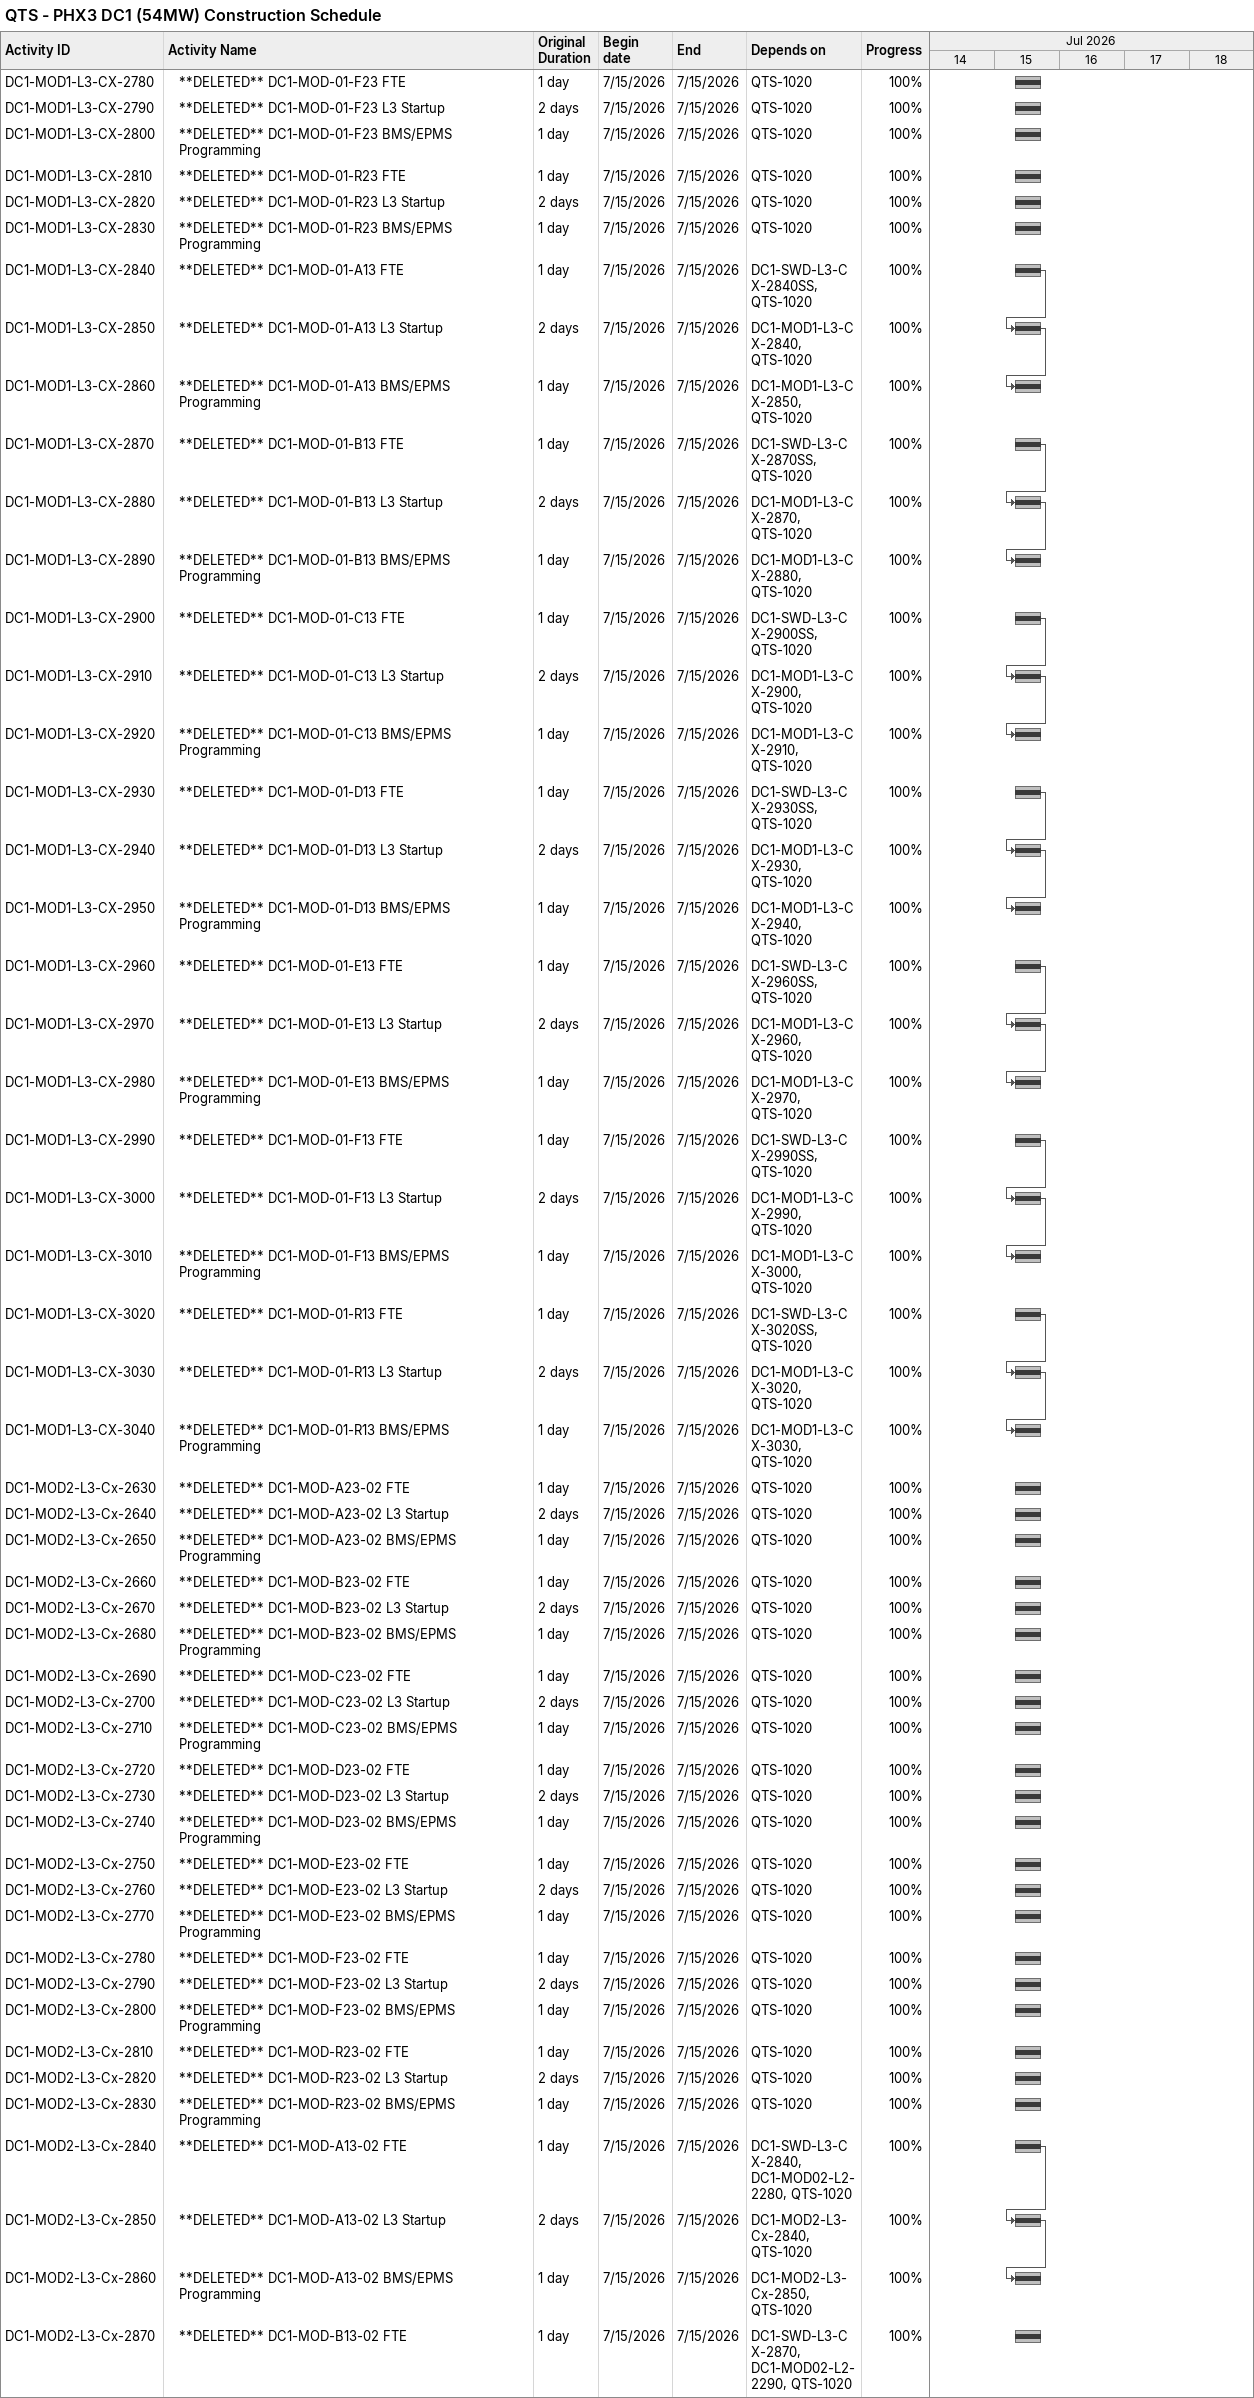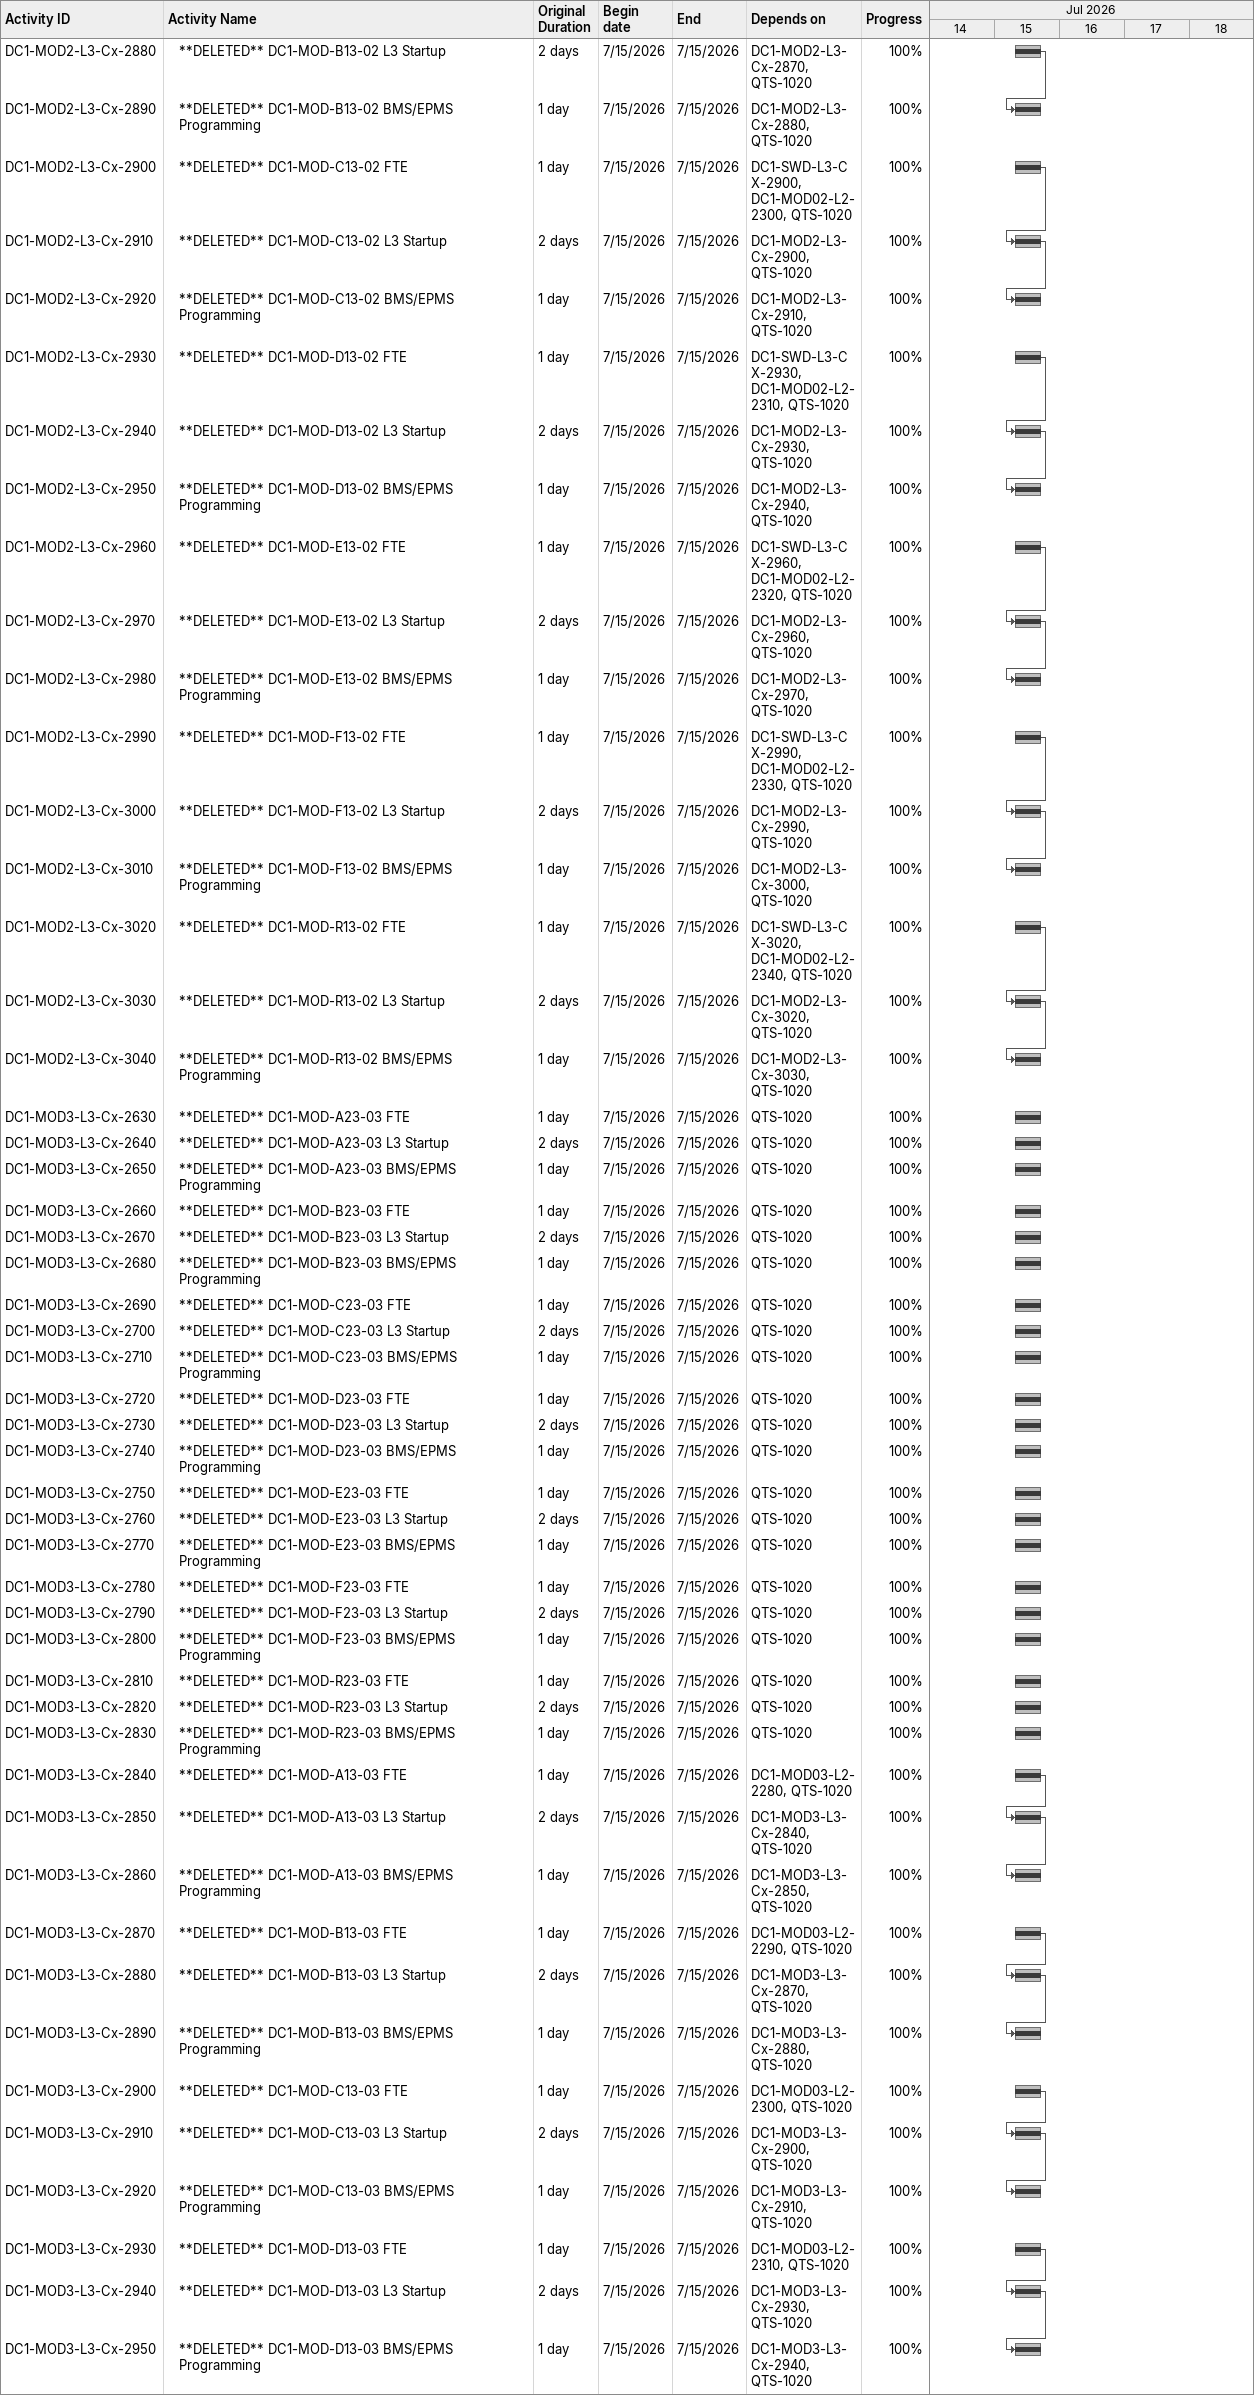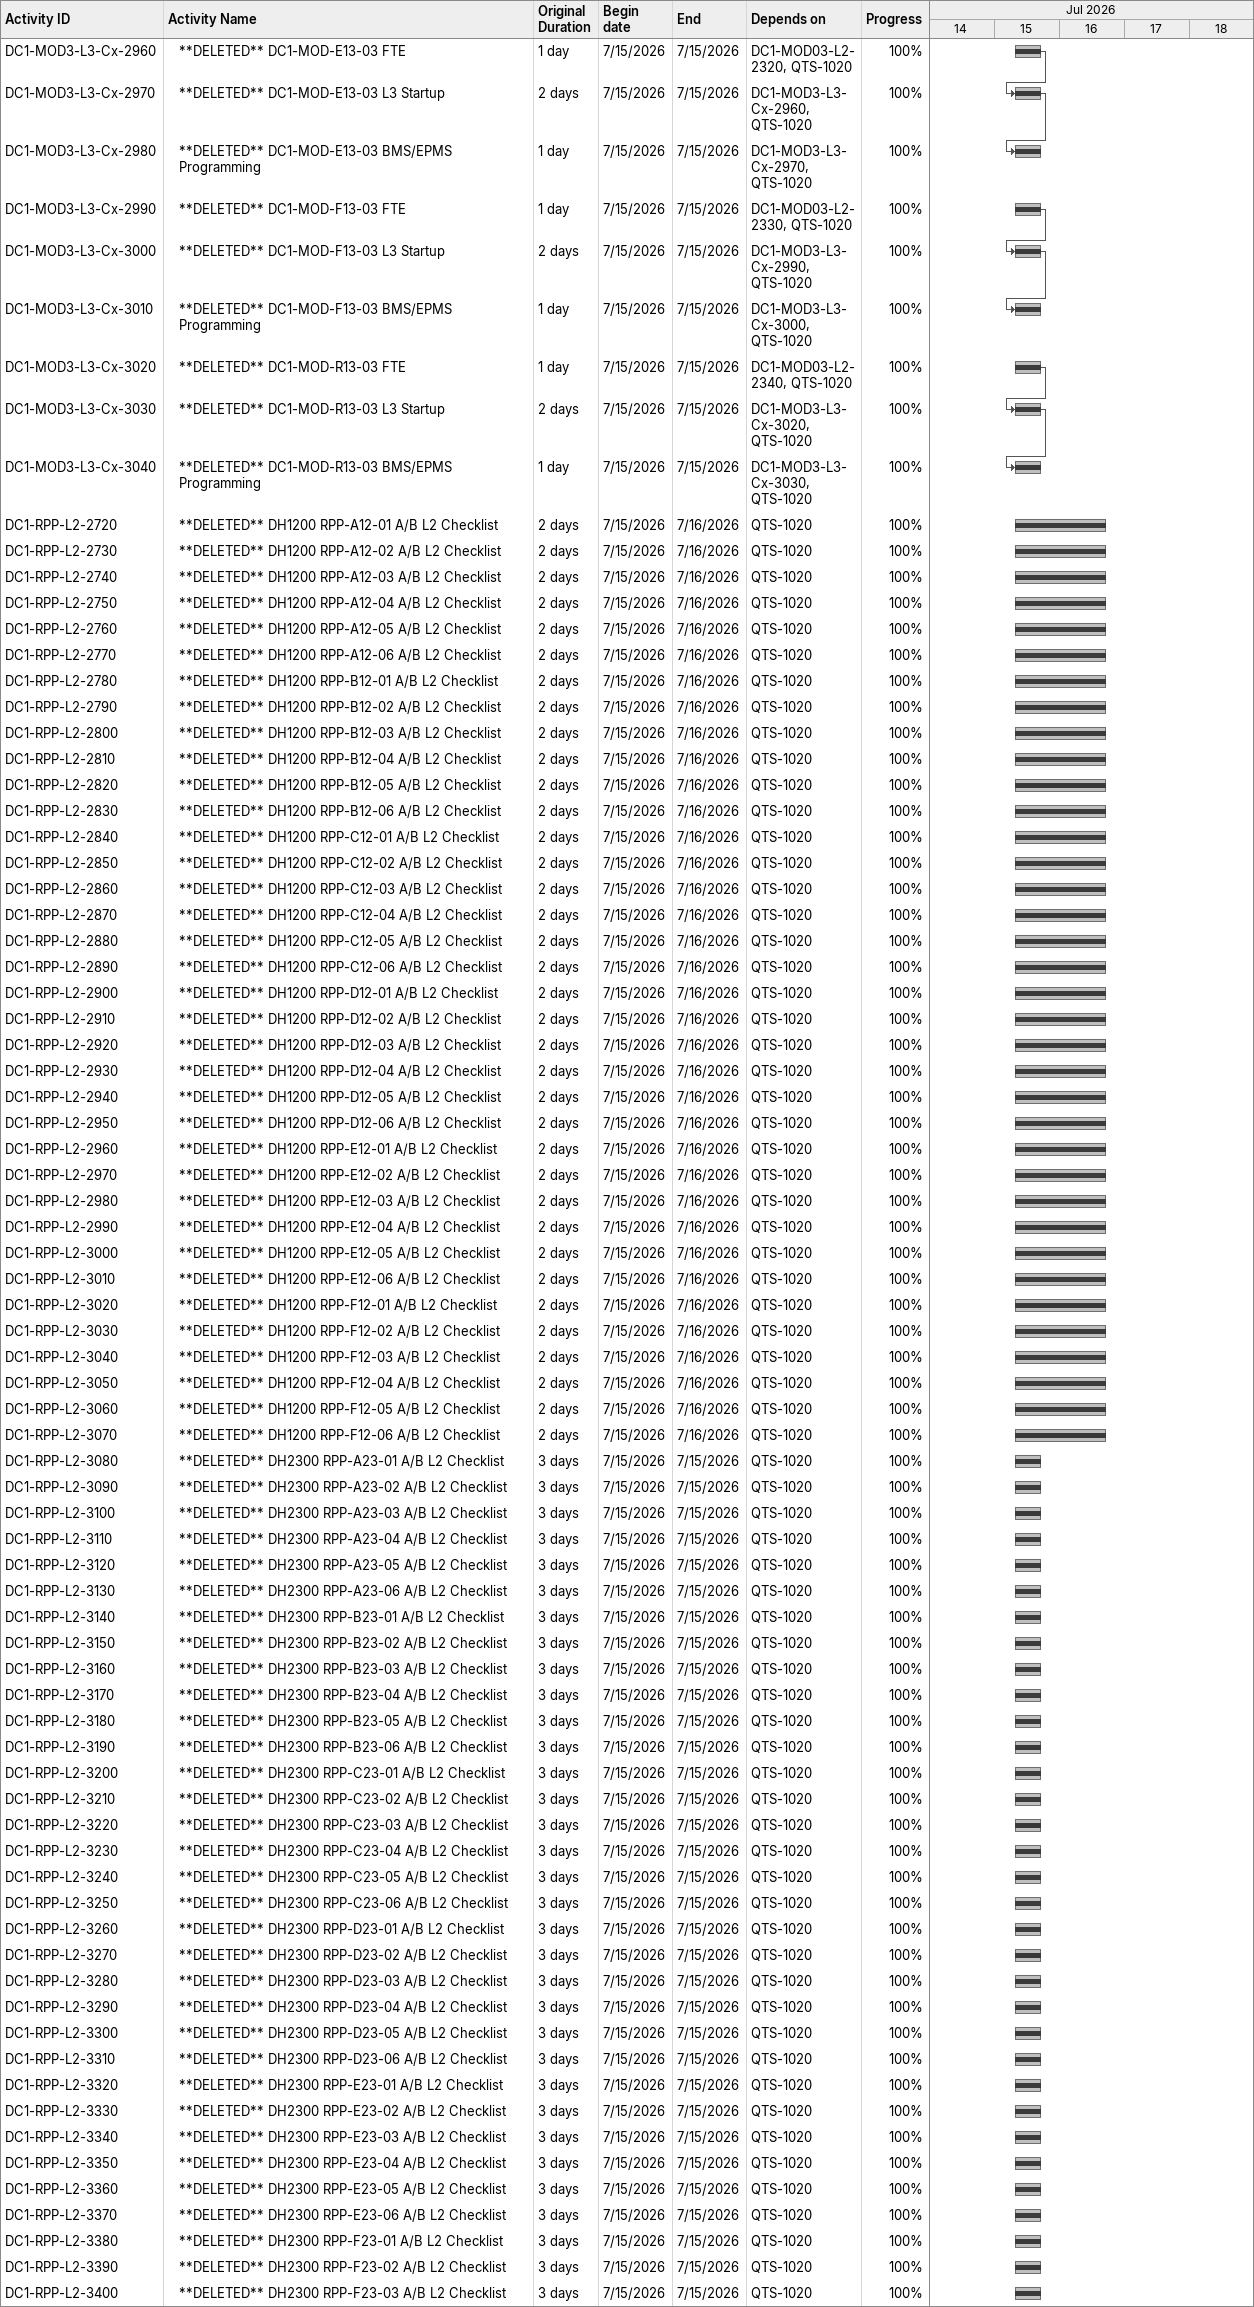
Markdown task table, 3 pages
QTS - PHX3 DC1 (54MW) Construction Schedule

| ID | Level | Task | Original duration | Start | Finish | Predecessors | % complete |
|---|---|---|---|---|---|---|---|
| DC1-MOD1-L3-CX-2780 | 2 | **DELETED** DC1-MOD-01-F23 FTE | 1d | 2026-07-15 | 2026-07-15 | QTS-1020 | 100 |
| DC1-MOD1-L3-CX-2790 | 2 | **DELETED** DC1-MOD-01-F23 L3 Startup | 2d | 2026-07-15 | 2026-07-15 | QTS-1020 | 100 |
| DC1-MOD1-L3-CX-2800 | 2 | **DELETED** DC1-MOD-01-F23 BMS/EPMS Programming | 1d | 2026-07-15 | 2026-07-15 | QTS-1020 | 100 |
| DC1-MOD1-L3-CX-2810 | 2 | **DELETED** DC1-MOD-01-R23 FTE | 1d | 2026-07-15 | 2026-07-15 | QTS-1020 | 100 |
| DC1-MOD1-L3-CX-2820 | 2 | **DELETED** DC1-MOD-01-R23 L3 Startup | 2d | 2026-07-15 | 2026-07-15 | QTS-1020 | 100 |
| DC1-MOD1-L3-CX-2830 | 2 | **DELETED** DC1-MOD-01-R23 BMS/EPMS Programming | 1d | 2026-07-15 | 2026-07-15 | QTS-1020 | 100 |
| DC1-MOD1-L3-CX-2840 | 2 | **DELETED** DC1-MOD-01-A13 FTE | 1d | 2026-07-15 | 2026-07-15 | DC1-SWD-L3-CX-2840SS, QTS-1020 | 100 |
| DC1-MOD1-L3-CX-2850 | 2 | **DELETED** DC1-MOD-01-A13 L3 Startup | 2d | 2026-07-15 | 2026-07-15 | DC1-MOD1-L3-CX-2840, QTS-1020 | 100 |
| DC1-MOD1-L3-CX-2860 | 2 | **DELETED** DC1-MOD-01-A13 BMS/EPMS Programming | 1d | 2026-07-15 | 2026-07-15 | DC1-MOD1-L3-CX-2850, QTS-1020 | 100 |
| DC1-MOD1-L3-CX-2870 | 2 | **DELETED** DC1-MOD-01-B13 FTE | 1d | 2026-07-15 | 2026-07-15 | DC1-SWD-L3-CX-2870SS, QTS-1020 | 100 |
| DC1-MOD1-L3-CX-2880 | 2 | **DELETED** DC1-MOD-01-B13 L3 Startup | 2d | 2026-07-15 | 2026-07-15 | DC1-MOD1-L3-CX-2870, QTS-1020 | 100 |
| DC1-MOD1-L3-CX-2890 | 2 | **DELETED** DC1-MOD-01-B13 BMS/EPMS Programming | 1d | 2026-07-15 | 2026-07-15 | DC1-MOD1-L3-CX-2880, QTS-1020 | 100 |
| DC1-MOD1-L3-CX-2900 | 2 | **DELETED** DC1-MOD-01-C13 FTE | 1d | 2026-07-15 | 2026-07-15 | DC1-SWD-L3-CX-2900SS, QTS-1020 | 100 |
| DC1-MOD1-L3-CX-2910 | 2 | **DELETED** DC1-MOD-01-C13 L3 Startup | 2d | 2026-07-15 | 2026-07-15 | DC1-MOD1-L3-CX-2900, QTS-1020 | 100 |
| DC1-MOD1-L3-CX-2920 | 2 | **DELETED** DC1-MOD-01-C13 BMS/EPMS Programming | 1d | 2026-07-15 | 2026-07-15 | DC1-MOD1-L3-CX-2910, QTS-1020 | 100 |
| DC1-MOD1-L3-CX-2930 | 2 | **DELETED** DC1-MOD-01-D13 FTE | 1d | 2026-07-15 | 2026-07-15 | DC1-SWD-L3-CX-2930SS, QTS-1020 | 100 |
| DC1-MOD1-L3-CX-2940 | 2 | **DELETED** DC1-MOD-01-D13 L3 Startup | 2d | 2026-07-15 | 2026-07-15 | DC1-MOD1-L3-CX-2930, QTS-1020 | 100 |
| DC1-MOD1-L3-CX-2950 | 2 | **DELETED** DC1-MOD-01-D13 BMS/EPMS Programming | 1d | 2026-07-15 | 2026-07-15 | DC1-MOD1-L3-CX-2940, QTS-1020 | 100 |
| DC1-MOD1-L3-CX-2960 | 2 | **DELETED** DC1-MOD-01-E13 FTE | 1d | 2026-07-15 | 2026-07-15 | DC1-SWD-L3-CX-2960SS, QTS-1020 | 100 |
| DC1-MOD1-L3-CX-2970 | 2 | **DELETED** DC1-MOD-01-E13 L3 Startup | 2d | 2026-07-15 | 2026-07-15 | DC1-MOD1-L3-CX-2960, QTS-1020 | 100 |
| DC1-MOD1-L3-CX-2980 | 2 | **DELETED** DC1-MOD-01-E13 BMS/EPMS Programming | 1d | 2026-07-15 | 2026-07-15 | DC1-MOD1-L3-CX-2970, QTS-1020 | 100 |
| DC1-MOD1-L3-CX-2990 | 2 | **DELETED** DC1-MOD-01-F13 FTE | 1d | 2026-07-15 | 2026-07-15 | DC1-SWD-L3-CX-2990SS, QTS-1020 | 100 |
| DC1-MOD1-L3-CX-3000 | 2 | **DELETED** DC1-MOD-01-F13 L3 Startup | 2d | 2026-07-15 | 2026-07-15 | DC1-MOD1-L3-CX-2990, QTS-1020 | 100 |
| DC1-MOD1-L3-CX-3010 | 2 | **DELETED** DC1-MOD-01-F13 BMS/EPMS Programming | 1d | 2026-07-15 | 2026-07-15 | DC1-MOD1-L3-CX-3000, QTS-1020 | 100 |
| DC1-MOD1-L3-CX-3020 | 2 | **DELETED** DC1-MOD-01-R13 FTE | 1d | 2026-07-15 | 2026-07-15 | DC1-SWD-L3-CX-3020SS, QTS-1020 | 100 |
| DC1-MOD1-L3-CX-3030 | 2 | **DELETED** DC1-MOD-01-R13 L3 Startup | 2d | 2026-07-15 | 2026-07-15 | DC1-MOD1-L3-CX-3020, QTS-1020 | 100 |
| DC1-MOD1-L3-CX-3040 | 2 | **DELETED** DC1-MOD-01-R13 BMS/EPMS Programming | 1d | 2026-07-15 | 2026-07-15 | DC1-MOD1-L3-CX-3030, QTS-1020 | 100 |
| DC1-MOD2-L3-Cx-2630 | 2 | **DELETED** DC1-MOD-A23-02 FTE | 1d | 2026-07-15 | 2026-07-15 | QTS-1020 | 100 |
| DC1-MOD2-L3-Cx-2640 | 2 | **DELETED** DC1-MOD-A23-02 L3 Startup | 2d | 2026-07-15 | 2026-07-15 | QTS-1020 | 100 |
| DC1-MOD2-L3-Cx-2650 | 2 | **DELETED** DC1-MOD-A23-02 BMS/EPMS Programming | 1d | 2026-07-15 | 2026-07-15 | QTS-1020 | 100 |
| DC1-MOD2-L3-Cx-2660 | 2 | **DELETED** DC1-MOD-B23-02 FTE | 1d | 2026-07-15 | 2026-07-15 | QTS-1020 | 100 |
| DC1-MOD2-L3-Cx-2670 | 2 | **DELETED** DC1-MOD-B23-02 L3 Startup | 2d | 2026-07-15 | 2026-07-15 | QTS-1020 | 100 |
| DC1-MOD2-L3-Cx-2680 | 2 | **DELETED** DC1-MOD-B23-02 BMS/EPMS Programming | 1d | 2026-07-15 | 2026-07-15 | QTS-1020 | 100 |
| DC1-MOD2-L3-Cx-2690 | 2 | **DELETED** DC1-MOD-C23-02 FTE | 1d | 2026-07-15 | 2026-07-15 | QTS-1020 | 100 |
| DC1-MOD2-L3-Cx-2700 | 2 | **DELETED** DC1-MOD-C23-02 L3 Startup | 2d | 2026-07-15 | 2026-07-15 | QTS-1020 | 100 |
| DC1-MOD2-L3-Cx-2710 | 2 | **DELETED** DC1-MOD-C23-02 BMS/EPMS Programming | 1d | 2026-07-15 | 2026-07-15 | QTS-1020 | 100 |
| DC1-MOD2-L3-Cx-2720 | 2 | **DELETED** DC1-MOD-D23-02 FTE | 1d | 2026-07-15 | 2026-07-15 | QTS-1020 | 100 |
| DC1-MOD2-L3-Cx-2730 | 2 | **DELETED** DC1-MOD-D23-02 L3 Startup | 2d | 2026-07-15 | 2026-07-15 | QTS-1020 | 100 |
| DC1-MOD2-L3-Cx-2740 | 2 | **DELETED** DC1-MOD-D23-02 BMS/EPMS Programming | 1d | 2026-07-15 | 2026-07-15 | QTS-1020 | 100 |
| DC1-MOD2-L3-Cx-2750 | 2 | **DELETED** DC1-MOD-E23-02 FTE | 1d | 2026-07-15 | 2026-07-15 | QTS-1020 | 100 |
| DC1-MOD2-L3-Cx-2760 | 2 | **DELETED** DC1-MOD-E23-02 L3 Startup | 2d | 2026-07-15 | 2026-07-15 | QTS-1020 | 100 |
| DC1-MOD2-L3-Cx-2770 | 2 | **DELETED** DC1-MOD-E23-02 BMS/EPMS Programming | 1d | 2026-07-15 | 2026-07-15 | QTS-1020 | 100 |
| DC1-MOD2-L3-Cx-2780 | 2 | **DELETED** DC1-MOD-F23-02 FTE | 1d | 2026-07-15 | 2026-07-15 | QTS-1020 | 100 |
| DC1-MOD2-L3-Cx-2790 | 2 | **DELETED** DC1-MOD-F23-02 L3 Startup | 2d | 2026-07-15 | 2026-07-15 | QTS-1020 | 100 |
| DC1-MOD2-L3-Cx-2800 | 2 | **DELETED** DC1-MOD-F23-02 BMS/EPMS Programming | 1d | 2026-07-15 | 2026-07-15 | QTS-1020 | 100 |
| DC1-MOD2-L3-Cx-2810 | 2 | **DELETED** DC1-MOD-R23-02 FTE | 1d | 2026-07-15 | 2026-07-15 | QTS-1020 | 100 |
| DC1-MOD2-L3-Cx-2820 | 2 | **DELETED** DC1-MOD-R23-02 L3 Startup | 2d | 2026-07-15 | 2026-07-15 | QTS-1020 | 100 |
| DC1-MOD2-L3-Cx-2830 | 2 | **DELETED** DC1-MOD-R23-02 BMS/EPMS Programming | 1d | 2026-07-15 | 2026-07-15 | QTS-1020 | 100 |
| DC1-MOD2-L3-Cx-2840 | 2 | **DELETED** DC1-MOD-A13-02 FTE | 1d | 2026-07-15 | 2026-07-15 | DC1-SWD-L3-CX-2840, DC1-MOD02-L2-2280, QTS-1020 | 100 |
| DC1-MOD2-L3-Cx-2850 | 2 | **DELETED** DC1-MOD-A13-02 L3 Startup | 2d | 2026-07-15 | 2026-07-15 | DC1-MOD2-L3-Cx-2840, QTS-1020 | 100 |
| DC1-MOD2-L3-Cx-2860 | 2 | **DELETED** DC1-MOD-A13-02 BMS/EPMS Programming | 1d | 2026-07-15 | 2026-07-15 | DC1-MOD2-L3-Cx-2850, QTS-1020 | 100 |
| DC1-MOD2-L3-Cx-2870 | 2 | **DELETED** DC1-MOD-B13-02 FTE | 1d | 2026-07-15 | 2026-07-15 | DC1-SWD-L3-CX-2870, DC1-MOD02-L2-2290, QTS-1020 | 100 |
| DC1-MOD2-L3-Cx-2880 | 2 | **DELETED** DC1-MOD-B13-02 L3 Startup | 2d | 2026-07-15 | 2026-07-15 | DC1-MOD2-L3-Cx-2870, QTS-1020 | 100 |
| DC1-MOD2-L3-Cx-2890 | 2 | **DELETED** DC1-MOD-B13-02 BMS/EPMS Programming | 1d | 2026-07-15 | 2026-07-15 | DC1-MOD2-L3-Cx-2880, QTS-1020 | 100 |
| DC1-MOD2-L3-Cx-2900 | 2 | **DELETED** DC1-MOD-C13-02 FTE | 1d | 2026-07-15 | 2026-07-15 | DC1-SWD-L3-CX-2900, DC1-MOD02-L2-2300, QTS-1020 | 100 |
| DC1-MOD2-L3-Cx-2910 | 2 | **DELETED** DC1-MOD-C13-02 L3 Startup | 2d | 2026-07-15 | 2026-07-15 | DC1-MOD2-L3-Cx-2900, QTS-1020 | 100 |
| DC1-MOD2-L3-Cx-2920 | 2 | **DELETED** DC1-MOD-C13-02 BMS/EPMS Programming | 1d | 2026-07-15 | 2026-07-15 | DC1-MOD2-L3-Cx-2910, QTS-1020 | 100 |
| DC1-MOD2-L3-Cx-2930 | 2 | **DELETED** DC1-MOD-D13-02 FTE | 1d | 2026-07-15 | 2026-07-15 | DC1-SWD-L3-CX-2930, DC1-MOD02-L2-2310, QTS-1020 | 100 |
| DC1-MOD2-L3-Cx-2940 | 2 | **DELETED** DC1-MOD-D13-02 L3 Startup | 2d | 2026-07-15 | 2026-07-15 | DC1-MOD2-L3-Cx-2930, QTS-1020 | 100 |
| DC1-MOD2-L3-Cx-2950 | 2 | **DELETED** DC1-MOD-D13-02 BMS/EPMS Programming | 1d | 2026-07-15 | 2026-07-15 | DC1-MOD2-L3-Cx-2940, QTS-1020 | 100 |
| DC1-MOD2-L3-Cx-2960 | 2 | **DELETED** DC1-MOD-E13-02 FTE | 1d | 2026-07-15 | 2026-07-15 | DC1-SWD-L3-CX-2960, DC1-MOD02-L2-2320, QTS-1020 | 100 |
| DC1-MOD2-L3-Cx-2970 | 2 | **DELETED** DC1-MOD-E13-02 L3 Startup | 2d | 2026-07-15 | 2026-07-15 | DC1-MOD2-L3-Cx-2960, QTS-1020 | 100 |
| DC1-MOD2-L3-Cx-2980 | 2 | **DELETED** DC1-MOD-E13-02 BMS/EPMS Programming | 1d | 2026-07-15 | 2026-07-15 | DC1-MOD2-L3-Cx-2970, QTS-1020 | 100 |
| DC1-MOD2-L3-Cx-2990 | 2 | **DELETED** DC1-MOD-F13-02 FTE | 1d | 2026-07-15 | 2026-07-15 | DC1-SWD-L3-CX-2990, DC1-MOD02-L2-2330, QTS-1020 | 100 |
| DC1-MOD2-L3-Cx-3000 | 2 | **DELETED** DC1-MOD-F13-02 L3 Startup | 2d | 2026-07-15 | 2026-07-15 | DC1-MOD2-L3-Cx-2990, QTS-1020 | 100 |
| DC1-MOD2-L3-Cx-3010 | 2 | **DELETED** DC1-MOD-F13-02 BMS/EPMS Programming | 1d | 2026-07-15 | 2026-07-15 | DC1-MOD2-L3-Cx-3000, QTS-1020 | 100 |
| DC1-MOD2-L3-Cx-3020 | 2 | **DELETED** DC1-MOD-R13-02 FTE | 1d | 2026-07-15 | 2026-07-15 | DC1-SWD-L3-CX-3020, DC1-MOD02-L2-2340, QTS-1020 | 100 |
| DC1-MOD2-L3-Cx-3030 | 2 | **DELETED** DC1-MOD-R13-02 L3 Startup | 2d | 2026-07-15 | 2026-07-15 | DC1-MOD2-L3-Cx-3020, QTS-1020 | 100 |
| DC1-MOD2-L3-Cx-3040 | 2 | **DELETED** DC1-MOD-R13-02 BMS/EPMS Programming | 1d | 2026-07-15 | 2026-07-15 | DC1-MOD2-L3-Cx-3030, QTS-1020 | 100 |
| DC1-MOD3-L3-Cx-2630 | 2 | **DELETED** DC1-MOD-A23-03 FTE | 1d | 2026-07-15 | 2026-07-15 | QTS-1020 | 100 |
| DC1-MOD3-L3-Cx-2640 | 2 | **DELETED** DC1-MOD-A23-03 L3 Startup | 2d | 2026-07-15 | 2026-07-15 | QTS-1020 | 100 |
| DC1-MOD3-L3-Cx-2650 | 2 | **DELETED** DC1-MOD-A23-03 BMS/EPMS Programming | 1d | 2026-07-15 | 2026-07-15 | QTS-1020 | 100 |
| DC1-MOD3-L3-Cx-2660 | 2 | **DELETED** DC1-MOD-B23-03 FTE | 1d | 2026-07-15 | 2026-07-15 | QTS-1020 | 100 |
| DC1-MOD3-L3-Cx-2670 | 2 | **DELETED** DC1-MOD-B23-03 L3 Startup | 2d | 2026-07-15 | 2026-07-15 | QTS-1020 | 100 |
| DC1-MOD3-L3-Cx-2680 | 2 | **DELETED** DC1-MOD-B23-03 BMS/EPMS Programming | 1d | 2026-07-15 | 2026-07-15 | QTS-1020 | 100 |
| DC1-MOD3-L3-Cx-2690 | 2 | **DELETED** DC1-MOD-C23-03 FTE | 1d | 2026-07-15 | 2026-07-15 | QTS-1020 | 100 |
| DC1-MOD3-L3-Cx-2700 | 2 | **DELETED** DC1-MOD-C23-03 L3 Startup | 2d | 2026-07-15 | 2026-07-15 | QTS-1020 | 100 |
| DC1-MOD3-L3-Cx-2710 | 2 | **DELETED** DC1-MOD-C23-03 BMS/EPMS Programming | 1d | 2026-07-15 | 2026-07-15 | QTS-1020 | 100 |
| DC1-MOD3-L3-Cx-2720 | 2 | **DELETED** DC1-MOD-D23-03 FTE | 1d | 2026-07-15 | 2026-07-15 | QTS-1020 | 100 |
| DC1-MOD3-L3-Cx-2730 | 2 | **DELETED** DC1-MOD-D23-03 L3 Startup | 2d | 2026-07-15 | 2026-07-15 | QTS-1020 | 100 |
| DC1-MOD3-L3-Cx-2740 | 2 | **DELETED** DC1-MOD-D23-03 BMS/EPMS Programming | 1d | 2026-07-15 | 2026-07-15 | QTS-1020 | 100 |
| DC1-MOD3-L3-Cx-2750 | 2 | **DELETED** DC1-MOD-E23-03 FTE | 1d | 2026-07-15 | 2026-07-15 | QTS-1020 | 100 |
| DC1-MOD3-L3-Cx-2760 | 2 | **DELETED** DC1-MOD-E23-03 L3 Startup | 2d | 2026-07-15 | 2026-07-15 | QTS-1020 | 100 |
| DC1-MOD3-L3-Cx-2770 | 2 | **DELETED** DC1-MOD-E23-03 BMS/EPMS Programming | 1d | 2026-07-15 | 2026-07-15 | QTS-1020 | 100 |
| DC1-MOD3-L3-Cx-2780 | 2 | **DELETED** DC1-MOD-F23-03 FTE | 1d | 2026-07-15 | 2026-07-15 | QTS-1020 | 100 |
| DC1-MOD3-L3-Cx-2790 | 2 | **DELETED** DC1-MOD-F23-03 L3 Startup | 2d | 2026-07-15 | 2026-07-15 | QTS-1020 | 100 |
| DC1-MOD3-L3-Cx-2800 | 2 | **DELETED** DC1-MOD-F23-03 BMS/EPMS Programming | 1d | 2026-07-15 | 2026-07-15 | QTS-1020 | 100 |
| DC1-MOD3-L3-Cx-2810 | 2 | **DELETED** DC1-MOD-R23-03 FTE | 1d | 2026-07-15 | 2026-07-15 | QTS-1020 | 100 |
| DC1-MOD3-L3-Cx-2820 | 2 | **DELETED** DC1-MOD-R23-03 L3 Startup | 2d | 2026-07-15 | 2026-07-15 | QTS-1020 | 100 |
| DC1-MOD3-L3-Cx-2830 | 2 | **DELETED** DC1-MOD-R23-03 BMS/EPMS Programming | 1d | 2026-07-15 | 2026-07-15 | QTS-1020 | 100 |
| DC1-MOD3-L3-Cx-2840 | 2 | **DELETED** DC1-MOD-A13-03 FTE | 1d | 2026-07-15 | 2026-07-15 | DC1-MOD03-L2-2280, QTS-1020 | 100 |
| DC1-MOD3-L3-Cx-2850 | 2 | **DELETED** DC1-MOD-A13-03 L3 Startup | 2d | 2026-07-15 | 2026-07-15 | DC1-MOD3-L3-Cx-2840, QTS-1020 | 100 |
| DC1-MOD3-L3-Cx-2860 | 2 | **DELETED** DC1-MOD-A13-03 BMS/EPMS Programming | 1d | 2026-07-15 | 2026-07-15 | DC1-MOD3-L3-Cx-2850, QTS-1020 | 100 |
| DC1-MOD3-L3-Cx-2870 | 2 | **DELETED** DC1-MOD-B13-03 FTE | 1d | 2026-07-15 | 2026-07-15 | DC1-MOD03-L2-2290, QTS-1020 | 100 |
| DC1-MOD3-L3-Cx-2880 | 2 | **DELETED** DC1-MOD-B13-03 L3 Startup | 2d | 2026-07-15 | 2026-07-15 | DC1-MOD3-L3-Cx-2870, QTS-1020 | 100 |
| DC1-MOD3-L3-Cx-2890 | 2 | **DELETED** DC1-MOD-B13-03 BMS/EPMS Programming | 1d | 2026-07-15 | 2026-07-15 | DC1-MOD3-L3-Cx-2880, QTS-1020 | 100 |
| DC1-MOD3-L3-Cx-2900 | 2 | **DELETED** DC1-MOD-C13-03 FTE | 1d | 2026-07-15 | 2026-07-15 | DC1-MOD03-L2-2300, QTS-1020 | 100 |
| DC1-MOD3-L3-Cx-2910 | 2 | **DELETED** DC1-MOD-C13-03 L3 Startup | 2d | 2026-07-15 | 2026-07-15 | DC1-MOD3-L3-Cx-2900, QTS-1020 | 100 |
| DC1-MOD3-L3-Cx-2920 | 2 | **DELETED** DC1-MOD-C13-03 BMS/EPMS Programming | 1d | 2026-07-15 | 2026-07-15 | DC1-MOD3-L3-Cx-2910, QTS-1020 | 100 |
| DC1-MOD3-L3-Cx-2930 | 2 | **DELETED** DC1-MOD-D13-03 FTE | 1d | 2026-07-15 | 2026-07-15 | DC1-MOD03-L2-2310, QTS-1020 | 100 |
| DC1-MOD3-L3-Cx-2940 | 2 | **DELETED** DC1-MOD-D13-03 L3 Startup | 2d | 2026-07-15 | 2026-07-15 | DC1-MOD3-L3-Cx-2930, QTS-1020 | 100 |
| DC1-MOD3-L3-Cx-2950 | 2 | **DELETED** DC1-MOD-D13-03 BMS/EPMS Programming | 1d | 2026-07-15 | 2026-07-15 | DC1-MOD3-L3-Cx-2940, QTS-1020 | 100 |
| DC1-MOD3-L3-Cx-2960 | 2 | **DELETED** DC1-MOD-E13-03 FTE | 1d | 2026-07-15 | 2026-07-15 | DC1-MOD03-L2-2320, QTS-1020 | 100 |
| DC1-MOD3-L3-Cx-2970 | 2 | **DELETED** DC1-MOD-E13-03 L3 Startup | 2d | 2026-07-15 | 2026-07-15 | DC1-MOD3-L3-Cx-2960, QTS-1020 | 100 |
| DC1-MOD3-L3-Cx-2980 | 2 | **DELETED** DC1-MOD-E13-03 BMS/EPMS Programming | 1d | 2026-07-15 | 2026-07-15 | DC1-MOD3-L3-Cx-2970, QTS-1020 | 100 |
| DC1-MOD3-L3-Cx-2990 | 2 | **DELETED** DC1-MOD-F13-03 FTE | 1d | 2026-07-15 | 2026-07-15 | DC1-MOD03-L2-2330, QTS-1020 | 100 |
| DC1-MOD3-L3-Cx-3000 | 2 | **DELETED** DC1-MOD-F13-03 L3 Startup | 2d | 2026-07-15 | 2026-07-15 | DC1-MOD3-L3-Cx-2990, QTS-1020 | 100 |
| DC1-MOD3-L3-Cx-3010 | 2 | **DELETED** DC1-MOD-F13-03 BMS/EPMS Programming | 1d | 2026-07-15 | 2026-07-15 | DC1-MOD3-L3-Cx-3000, QTS-1020 | 100 |
| DC1-MOD3-L3-Cx-3020 | 2 | **DELETED** DC1-MOD-R13-03 FTE | 1d | 2026-07-15 | 2026-07-15 | DC1-MOD03-L2-2340, QTS-1020 | 100 |
| DC1-MOD3-L3-Cx-3030 | 2 | **DELETED** DC1-MOD-R13-03 L3 Startup | 2d | 2026-07-15 | 2026-07-15 | DC1-MOD3-L3-Cx-3020, QTS-1020 | 100 |
| DC1-MOD3-L3-Cx-3040 | 2 | **DELETED** DC1-MOD-R13-03 BMS/EPMS Programming | 1d | 2026-07-15 | 2026-07-15 | DC1-MOD3-L3-Cx-3030, QTS-1020 | 100 |
| DC1-RPP-L2-2720 | 2 | **DELETED** DH1200 RPP-A12-01 A/B L2 Checklist | 2d | 2026-07-15 | 2026-07-16 | QTS-1020 | 100 |
| DC1-RPP-L2-2730 | 2 | **DELETED** DH1200 RPP-A12-02 A/B L2 Checklist | 2d | 2026-07-15 | 2026-07-16 | QTS-1020 | 100 |
| DC1-RPP-L2-2740 | 2 | **DELETED** DH1200 RPP-A12-03 A/B L2 Checklist | 2d | 2026-07-15 | 2026-07-16 | QTS-1020 | 100 |
| DC1-RPP-L2-2750 | 2 | **DELETED** DH1200 RPP-A12-04 A/B L2 Checklist | 2d | 2026-07-15 | 2026-07-16 | QTS-1020 | 100 |
| DC1-RPP-L2-2760 | 2 | **DELETED** DH1200 RPP-A12-05 A/B L2 Checklist | 2d | 2026-07-15 | 2026-07-16 | QTS-1020 | 100 |
| DC1-RPP-L2-2770 | 2 | **DELETED** DH1200 RPP-A12-06 A/B L2 Checklist | 2d | 2026-07-15 | 2026-07-16 | QTS-1020 | 100 |
| DC1-RPP-L2-2780 | 2 | **DELETED** DH1200 RPP-B12-01 A/B L2 Checklist | 2d | 2026-07-15 | 2026-07-16 | QTS-1020 | 100 |
| DC1-RPP-L2-2790 | 2 | **DELETED** DH1200 RPP-B12-02 A/B L2 Checklist | 2d | 2026-07-15 | 2026-07-16 | QTS-1020 | 100 |
| DC1-RPP-L2-2800 | 2 | **DELETED** DH1200 RPP-B12-03 A/B L2 Checklist | 2d | 2026-07-15 | 2026-07-16 | QTS-1020 | 100 |
| DC1-RPP-L2-2810 | 2 | **DELETED** DH1200 RPP-B12-04 A/B L2 Checklist | 2d | 2026-07-15 | 2026-07-16 | QTS-1020 | 100 |
| DC1-RPP-L2-2820 | 2 | **DELETED** DH1200 RPP-B12-05 A/B L2 Checklist | 2d | 2026-07-15 | 2026-07-16 | QTS-1020 | 100 |
| DC1-RPP-L2-2830 | 2 | **DELETED** DH1200 RPP-B12-06 A/B L2 Checklist | 2d | 2026-07-15 | 2026-07-16 | QTS-1020 | 100 |
| DC1-RPP-L2-2840 | 2 | **DELETED** DH1200 RPP-C12-01 A/B L2 Checklist | 2d | 2026-07-15 | 2026-07-16 | QTS-1020 | 100 |
| DC1-RPP-L2-2850 | 2 | **DELETED** DH1200 RPP-C12-02 A/B L2 Checklist | 2d | 2026-07-15 | 2026-07-16 | QTS-1020 | 100 |
| DC1-RPP-L2-2860 | 2 | **DELETED** DH1200 RPP-C12-03 A/B L2 Checklist | 2d | 2026-07-15 | 2026-07-16 | QTS-1020 | 100 |
| DC1-RPP-L2-2870 | 2 | **DELETED** DH1200 RPP-C12-04 A/B L2 Checklist | 2d | 2026-07-15 | 2026-07-16 | QTS-1020 | 100 |
| DC1-RPP-L2-2880 | 2 | **DELETED** DH1200 RPP-C12-05 A/B L2 Checklist | 2d | 2026-07-15 | 2026-07-16 | QTS-1020 | 100 |
| DC1-RPP-L2-2890 | 2 | **DELETED** DH1200 RPP-C12-06 A/B L2 Checklist | 2d | 2026-07-15 | 2026-07-16 | QTS-1020 | 100 |
| DC1-RPP-L2-2900 | 2 | **DELETED** DH1200 RPP-D12-01 A/B L2 Checklist | 2d | 2026-07-15 | 2026-07-16 | QTS-1020 | 100 |
| DC1-RPP-L2-2910 | 2 | **DELETED** DH1200 RPP-D12-02 A/B L2 Checklist | 2d | 2026-07-15 | 2026-07-16 | QTS-1020 | 100 |
| DC1-RPP-L2-2920 | 2 | **DELETED** DH1200 RPP-D12-03 A/B L2 Checklist | 2d | 2026-07-15 | 2026-07-16 | QTS-1020 | 100 |
| DC1-RPP-L2-2930 | 2 | **DELETED** DH1200 RPP-D12-04 A/B L2 Checklist | 2d | 2026-07-15 | 2026-07-16 | QTS-1020 | 100 |
| DC1-RPP-L2-2940 | 2 | **DELETED** DH1200 RPP-D12-05 A/B L2 Checklist | 2d | 2026-07-15 | 2026-07-16 | QTS-1020 | 100 |
| DC1-RPP-L2-2950 | 2 | **DELETED** DH1200 RPP-D12-06 A/B L2 Checklist | 2d | 2026-07-15 | 2026-07-16 | QTS-1020 | 100 |
| DC1-RPP-L2-2960 | 2 | **DELETED** DH1200 RPP-E12-01 A/B L2 Checklist | 2d | 2026-07-15 | 2026-07-16 | QTS-1020 | 100 |
| DC1-RPP-L2-2970 | 2 | **DELETED** DH1200 RPP-E12-02 A/B L2 Checklist | 2d | 2026-07-15 | 2026-07-16 | QTS-1020 | 100 |
| DC1-RPP-L2-2980 | 2 | **DELETED** DH1200 RPP-E12-03 A/B L2 Checklist | 2d | 2026-07-15 | 2026-07-16 | QTS-1020 | 100 |
| DC1-RPP-L2-2990 | 2 | **DELETED** DH1200 RPP-E12-04 A/B L2 Checklist | 2d | 2026-07-15 | 2026-07-16 | QTS-1020 | 100 |
| DC1-RPP-L2-3000 | 2 | **DELETED** DH1200 RPP-E12-05 A/B L2 Checklist | 2d | 2026-07-15 | 2026-07-16 | QTS-1020 | 100 |
| DC1-RPP-L2-3010 | 2 | **DELETED** DH1200 RPP-E12-06 A/B L2 Checklist | 2d | 2026-07-15 | 2026-07-16 | QTS-1020 | 100 |
| DC1-RPP-L2-3020 | 2 | **DELETED** DH1200 RPP-F12-01 A/B L2 Checklist | 2d | 2026-07-15 | 2026-07-16 | QTS-1020 | 100 |
| DC1-RPP-L2-3030 | 2 | **DELETED** DH1200 RPP-F12-02 A/B L2 Checklist | 2d | 2026-07-15 | 2026-07-16 | QTS-1020 | 100 |
| DC1-RPP-L2-3040 | 2 | **DELETED** DH1200 RPP-F12-03 A/B L2 Checklist | 2d | 2026-07-15 | 2026-07-16 | QTS-1020 | 100 |
| DC1-RPP-L2-3050 | 2 | **DELETED** DH1200 RPP-F12-04 A/B L2 Checklist | 2d | 2026-07-15 | 2026-07-16 | QTS-1020 | 100 |
| DC1-RPP-L2-3060 | 2 | **DELETED** DH1200 RPP-F12-05 A/B L2 Checklist | 2d | 2026-07-15 | 2026-07-16 | QTS-1020 | 100 |
| DC1-RPP-L2-3070 | 2 | **DELETED** DH1200 RPP-F12-06 A/B L2 Checklist | 2d | 2026-07-15 | 2026-07-16 | QTS-1020 | 100 |
| DC1-RPP-L2-3080 | 2 | **DELETED** DH2300 RPP-A23-01 A/B L2 Checklist | 3d | 2026-07-15 | 2026-07-15 | QTS-1020 | 100 |
| DC1-RPP-L2-3090 | 2 | **DELETED** DH2300 RPP-A23-02 A/B L2 Checklist | 3d | 2026-07-15 | 2026-07-15 | QTS-1020 | 100 |
| DC1-RPP-L2-3100 | 2 | **DELETED** DH2300 RPP-A23-03 A/B L2 Checklist | 3d | 2026-07-15 | 2026-07-15 | QTS-1020 | 100 |
| DC1-RPP-L2-3110 | 2 | **DELETED** DH2300 RPP-A23-04 A/B L2 Checklist | 3d | 2026-07-15 | 2026-07-15 | QTS-1020 | 100 |
| DC1-RPP-L2-3120 | 2 | **DELETED** DH2300 RPP-A23-05 A/B L2 Checklist | 3d | 2026-07-15 | 2026-07-15 | QTS-1020 | 100 |
| DC1-RPP-L2-3130 | 2 | **DELETED** DH2300 RPP-A23-06 A/B L2 Checklist | 3d | 2026-07-15 | 2026-07-15 | QTS-1020 | 100 |
| DC1-RPP-L2-3140 | 2 | **DELETED** DH2300 RPP-B23-01 A/B L2 Checklist | 3d | 2026-07-15 | 2026-07-15 | QTS-1020 | 100 |
| DC1-RPP-L2-3150 | 2 | **DELETED** DH2300 RPP-B23-02 A/B L2 Checklist | 3d | 2026-07-15 | 2026-07-15 | QTS-1020 | 100 |
| DC1-RPP-L2-3160 | 2 | **DELETED** DH2300 RPP-B23-03 A/B L2 Checklist | 3d | 2026-07-15 | 2026-07-15 | QTS-1020 | 100 |
| DC1-RPP-L2-3170 | 2 | **DELETED** DH2300 RPP-B23-04 A/B L2 Checklist | 3d | 2026-07-15 | 2026-07-15 | QTS-1020 | 100 |
| DC1-RPP-L2-3180 | 2 | **DELETED** DH2300 RPP-B23-05 A/B L2 Checklist | 3d | 2026-07-15 | 2026-07-15 | QTS-1020 | 100 |
| DC1-RPP-L2-3190 | 2 | **DELETED** DH2300 RPP-B23-06 A/B L2 Checklist | 3d | 2026-07-15 | 2026-07-15 | QTS-1020 | 100 |
| DC1-RPP-L2-3200 | 2 | **DELETED** DH2300 RPP-C23-01 A/B L2 Checklist | 3d | 2026-07-15 | 2026-07-15 | QTS-1020 | 100 |
| DC1-RPP-L2-3210 | 2 | **DELETED** DH2300 RPP-C23-02 A/B L2 Checklist | 3d | 2026-07-15 | 2026-07-15 | QTS-1020 | 100 |
| DC1-RPP-L2-3220 | 2 | **DELETED** DH2300 RPP-C23-03 A/B L2 Checklist | 3d | 2026-07-15 | 2026-07-15 | QTS-1020 | 100 |
| DC1-RPP-L2-3230 | 2 | **DELETED** DH2300 RPP-C23-04 A/B L2 Checklist | 3d | 2026-07-15 | 2026-07-15 | QTS-1020 | 100 |
| DC1-RPP-L2-3240 | 2 | **DELETED** DH2300 RPP-C23-05 A/B L2 Checklist | 3d | 2026-07-15 | 2026-07-15 | QTS-1020 | 100 |
| DC1-RPP-L2-3250 | 2 | **DELETED** DH2300 RPP-C23-06 A/B L2 Checklist | 3d | 2026-07-15 | 2026-07-15 | QTS-1020 | 100 |
| DC1-RPP-L2-3260 | 2 | **DELETED** DH2300 RPP-D23-01 A/B L2 Checklist | 3d | 2026-07-15 | 2026-07-15 | QTS-1020 | 100 |
| DC1-RPP-L2-3270 | 2 | **DELETED** DH2300 RPP-D23-02 A/B L2 Checklist | 3d | 2026-07-15 | 2026-07-15 | QTS-1020 | 100 |
| DC1-RPP-L2-3280 | 2 | **DELETED** DH2300 RPP-D23-03 A/B L2 Checklist | 3d | 2026-07-15 | 2026-07-15 | QTS-1020 | 100 |
| DC1-RPP-L2-3290 | 2 | **DELETED** DH2300 RPP-D23-04 A/B L2 Checklist | 3d | 2026-07-15 | 2026-07-15 | QTS-1020 | 100 |
| DC1-RPP-L2-3300 | 2 | **DELETED** DH2300 RPP-D23-05 A/B L2 Checklist | 3d | 2026-07-15 | 2026-07-15 | QTS-1020 | 100 |
| DC1-RPP-L2-3310 | 2 | **DELETED** DH2300 RPP-D23-06 A/B L2 Checklist | 3d | 2026-07-15 | 2026-07-15 | QTS-1020 | 100 |
| DC1-RPP-L2-3320 | 2 | **DELETED** DH2300 RPP-E23-01 A/B L2 Checklist | 3d | 2026-07-15 | 2026-07-15 | QTS-1020 | 100 |
| DC1-RPP-L2-3330 | 2 | **DELETED** DH2300 RPP-E23-02 A/B L2 Checklist | 3d | 2026-07-15 | 2026-07-15 | QTS-1020 | 100 |
| DC1-RPP-L2-3340 | 2 | **DELETED** DH2300 RPP-E23-03 A/B L2 Checklist | 3d | 2026-07-15 | 2026-07-15 | QTS-1020 | 100 |
| DC1-RPP-L2-3350 | 2 | **DELETED** DH2300 RPP-E23-04 A/B L2 Checklist | 3d | 2026-07-15 | 2026-07-15 | QTS-1020 | 100 |
| DC1-RPP-L2-3360 | 2 | **DELETED** DH2300 RPP-E23-05 A/B L2 Checklist | 3d | 2026-07-15 | 2026-07-15 | QTS-1020 | 100 |
| DC1-RPP-L2-3370 | 2 | **DELETED** DH2300 RPP-E23-06 A/B L2 Checklist | 3d | 2026-07-15 | 2026-07-15 | QTS-1020 | 100 |
| DC1-RPP-L2-3380 | 2 | **DELETED** DH2300 RPP-F23-01 A/B L2 Checklist | 3d | 2026-07-15 | 2026-07-15 | QTS-1020 | 100 |
| DC1-RPP-L2-3390 | 2 | **DELETED** DH2300 RPP-F23-02 A/B L2 Checklist | 3d | 2026-07-15 | 2026-07-15 | QTS-1020 | 100 |
| DC1-RPP-L2-3400 | 2 | **DELETED** DH2300 RPP-F23-03 A/B L2 Checklist | 3d | 2026-07-15 | 2026-07-15 | QTS-1020 | 100 |
